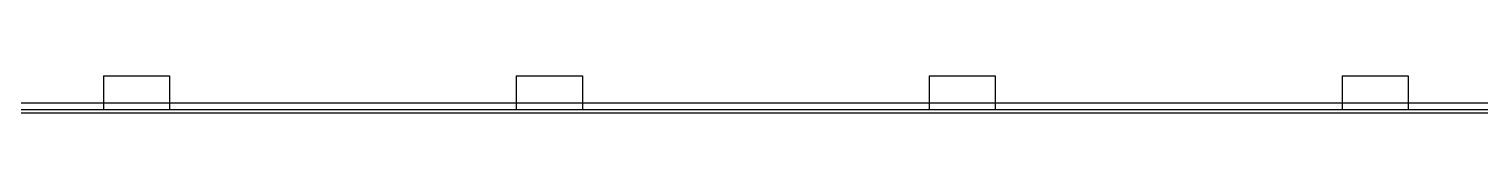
# Model space of a CAD drawing. Extents: x 168 to 388, y 259 to 356.
# Drawn here: x 334.26 to 361.04, y 352.88 to 353.57 of the extents above; entities that cross this region are included whole.
import ezdxf

# ---------------------------------------------------------------- set-up
doc = ezdxf.new("R2010")
doc.units = 0
doc.header["$MEASUREMENT"] = 0
doc.layers.get('0').update_dxf_attribs({"linetype": 'CONTINUOUS'})

msp = doc.modelspace()

# ---------------------------------------------------------------- linework, layer by layer
at = {"color": 7, "linetype": 'Continuous'}
for p, q in [((335.635, 353.567), (335.635, 352.949)), ((335.635, 353.567), (336.855, 353.567)), ((336.855, 353.567), (336.855, 352.949)), ((343.255, 353.567), (343.255, 352.949)), ((343.255, 353.567), (344.475, 353.567)), ((344.475, 353.567), (344.475, 352.949)), ((350.875, 353.567), (350.875, 352.949)), ((350.875, 353.567), (352.095, 353.567)), ((352.095, 353.567), (352.095, 352.949)), ((358.495, 353.567), (358.495, 352.949)), ((358.495, 353.567), (359.715, 353.567)), ((359.715, 353.567), (359.715, 352.949)), ((377.095, 353.067), (207.765, 353.067)), ((208.65, 352.949), (382.53, 352.949)), ((387.132, 352.883), (204.049, 352.883))]:
    msp.add_line(p, q, dxfattribs=at)

doc.saveas('drawing.dxf')
